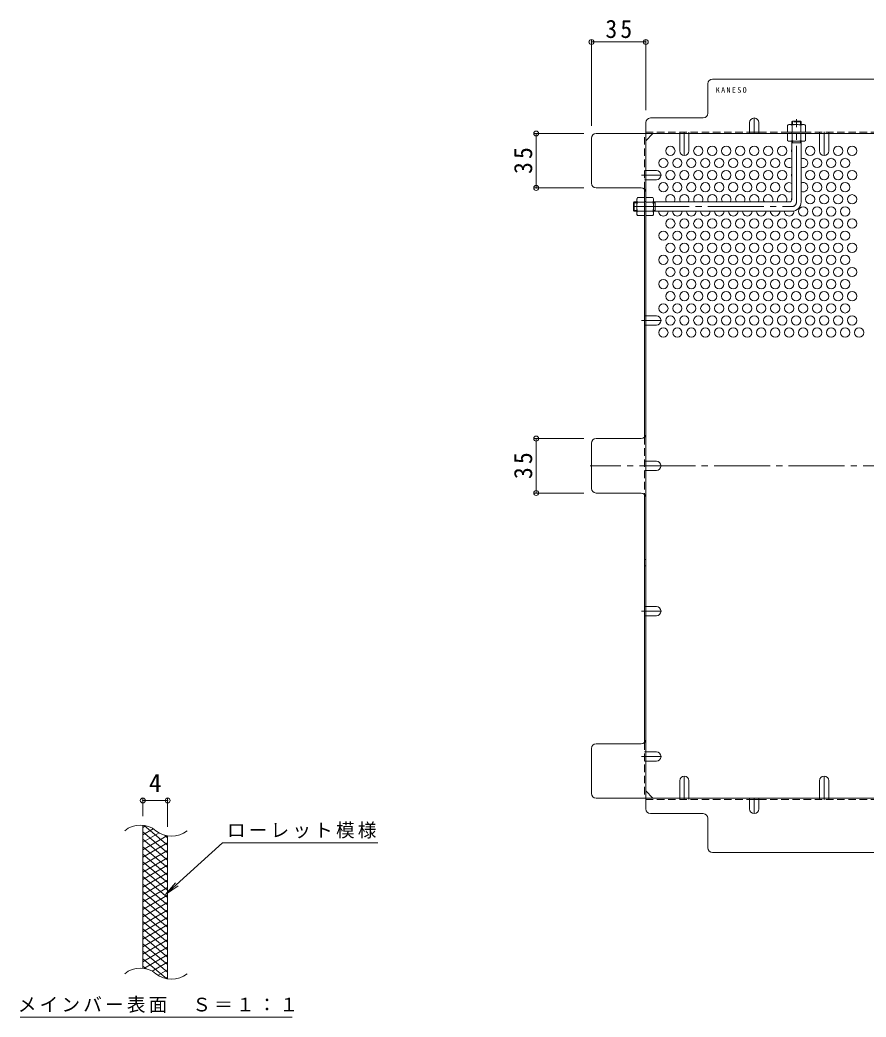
# Model space of a CAD drawing. Units: millimetres at full size, sheet at 1:4, with parts at other scales. Extents: x -887 to 1015, y -780 to 760.
# Drawn here: x -182 to 363, y 8 to 650 of the extents above; entities that cross this region are included whole.
import ezdxf
from ezdxf.enums import TextEntityAlignment as Align

# ---------------------------------------------------------------- set-up
doc = ezdxf.new("R2010")
doc.units = ezdxf.units.MM
doc.header["$LTSCALE"] = 4
doc.header["$PDMODE"] = 32
doc.header["$PDSIZE"] = 3.2
for name, pattern in [('CHAIN1', [8, 5, -1, 1, -1]), ('CHAIN2', [12, 9, -1, 1, -1]), ('DASHED1', [1.8, 1.2, -0.6])]:
    doc.linetypes.add(name, pattern=pattern)
for name, color, linetype, lineweight in [('A-4_その他', 7, 'Continuous', 9), ('A-5_文字', 7, 'Continuous', 9), ('A-6_寸法', 2, 'Continuous', 9), ('A-7_ハッチ', 2, 'Continuous', 9), ('A-8_記号', 2, 'Continuous', 9), ('A-B_ﾊｯﾁ', 2, 'Continuous', 9), ('F-2_F-2ﾚｲﾔ', 3, 'Continuous', 9), ('F-4_F-4ﾚｲﾔ', 7, 'Continuous', 9), ('F-5_F-5ﾚｲﾔ', 7, 'Continuous', 9), ('F-9_F-9ﾚｲﾔ', 6, 'Continuous', 9)]:
    doc.layers.add(name, color=color, linetype=linetype, lineweight=lineweight)
doc.styles.add('ＭＳ ゴシック', font='')
doc.styles.get('ＭＳ ゴシック').set_extended_font_data('MS Gothic')

msp = doc.modelspace()

# ---------------------------------------------------------------- linework, layer by layer
at = {"layer": 'A-4_その他'}
for p, q in [((185.79, 637.078), (185.79, 581.966)), ((220.793, 635.878), (185.79, 635.878)), ((220.793, 637.078), (220.793, 591.966)), ((149.019, 576.966), (180.79, 576.966)), ((150.219, 576.966), (150.219, 541.965)), ((149.019, 541.965), (180.79, 541.965)), ((149.019, 380.663), (180.79, 380.663)), ((150.219, 380.663), (150.219, 345.662)), ((149.019, 345.662), (180.79, 345.662))]:
    msp.add_line(p, q, dxfattribs=at)
for p in [(185.79, 635.878), (220.793, 635.878), (150.219, 576.966), (150.219, 541.965), (150.219, 380.663), (150.219, 345.662)]:
    msp.add_point(p, dxfattribs=at)
at = {"layer": 'A-6_寸法'}
for centre in [(236.593, 565.812), (254.593, 565.812), (263.593, 565.812), (272.593, 565.812), (281.593, 565.812), (290.593, 565.812), (299.593, 565.812), (308.593, 565.812), (326.593, 565.812), (344.593, 565.812), (353.593, 565.812), (232.093, 558.018), (241.093, 558.018), (250.093, 558.018), (259.093, 558.018), (268.093, 558.018), (277.093, 558.018), (286.093, 558.018), (295.093, 558.018), (304.093, 558.018), (331.093, 558.018), (340.093, 558.018), (349.093, 558.018), (236.593, 550.224), (245.593, 550.224), (254.593, 550.224), (263.593, 550.224), (272.593, 550.224), (281.593, 550.224), (290.593, 550.224), (299.593, 550.224), (308.593, 550.224), (326.593, 550.224), (335.593, 550.224), (344.593, 550.224), (353.593, 550.224), (232.093, 542.429), (241.093, 542.429), (250.093, 542.429), (259.093, 542.429), (268.093, 542.429), (277.093, 542.429), (286.093, 542.429), (295.093, 542.429), (304.093, 542.429), (331.093, 542.429), (340.093, 542.429), (349.093, 542.429), (326.593, 534.635), (335.593, 534.635), (344.593, 534.635), (353.593, 534.635), (322.093, 526.841), (331.093, 526.841), (340.093, 526.841), (349.093, 526.841), (236.593, 519.047), (245.593, 519.047), (254.593, 519.047), (263.593, 519.047), (272.593, 519.047), (281.593, 519.047), (290.593, 519.047), (299.593, 519.047), (308.593, 519.047), (317.593, 519.047), (326.593, 519.047), (335.593, 519.047), (344.593, 519.047), (353.593, 519.047), (232.093, 511.252), (241.093, 511.252), (250.093, 511.252), (259.093, 511.252), (268.093, 511.252), (277.093, 511.252), (286.093, 511.252), (295.093, 511.252), (304.093, 511.252), (313.093, 511.252), (322.093, 511.252), (331.093, 511.252), (340.093, 511.252), (349.093, 511.252), (236.593, 503.458), (245.593, 503.458), (254.593, 503.458), (263.593, 503.458), (272.593, 503.458), (281.593, 503.458), (290.593, 503.458), (299.593, 503.458), (308.593, 503.458), (317.593, 503.458), (326.593, 503.458), (335.593, 503.458), (344.593, 503.458), (353.593, 503.458), (232.093, 495.664), (241.093, 495.664), (250.093, 495.664), (259.093, 495.664), (268.093, 495.664), (277.093, 495.664), (286.093, 495.664), (295.093, 495.664), (304.093, 495.664), (313.093, 495.664), (322.093, 495.664), (331.093, 495.664), (340.093, 495.664), (349.093, 495.664), (236.593, 487.87), (245.593, 487.87), (254.593, 487.87), (263.593, 487.87), (272.593, 487.87), (281.593, 487.87), (290.593, 487.87), (299.593, 487.87), (308.593, 487.87), (317.593, 487.87), (326.593, 487.87), (335.593, 487.87), (344.593, 487.87), (353.593, 487.87), (232.093, 480.076), (241.093, 480.076), (250.093, 480.076), (259.093, 480.076), (268.093, 480.076), (277.093, 480.076), (286.093, 480.076), (295.093, 480.076), (304.093, 480.076), (313.093, 480.076), (322.093, 480.076), (331.093, 480.076), (340.093, 480.076), (349.093, 480.076), (236.593, 472.281), (245.593, 472.281), (254.593, 472.281), (263.593, 472.281), (272.593, 472.281), (281.593, 472.281), (290.593, 472.281), (299.593, 472.281), (308.593, 472.281), (317.593, 472.281), (326.593, 472.281), (335.593, 472.281), (344.593, 472.281), (353.593, 472.281), (232.093, 464.487), (241.093, 464.487), (250.093, 464.487), (259.093, 464.487), (268.093, 464.487), (277.093, 464.487), (286.093, 464.487), (295.093, 464.487), (304.093, 464.487), (313.093, 464.487), (322.093, 464.487), (331.093, 464.487), (340.093, 464.487), (349.093, 464.487), (236.593, 456.693), (245.593, 456.693), (254.593, 456.693), (263.593, 456.693), (272.593, 456.693), (281.593, 456.693), (290.593, 456.693), (299.593, 456.693), (308.593, 456.693), (317.593, 456.693), (326.593, 456.693), (335.593, 456.693), (344.593, 456.693), (353.593, 456.693), (232.093, 448.899), (241.093, 448.899), (250.093, 448.899), (259.093, 448.899), (268.093, 448.899), (277.093, 448.899), (286.093, 448.899), (295.093, 448.899), (304.093, 448.899), (313.093, 448.899), (322.093, 448.899), (331.093, 448.899), (340.093, 448.899), (349.093, 448.899), (358.093, 448.899)]:
    msp.add_circle(centre, 3, dxfattribs=at)
for centre, start, end in [((317.593, 565.812), 158.96053, 201.03947), ((313.093, 558.018), 55.48189, 304.51811), ((322.093, 558.018), 244.32071, 115.67929), ((313.093, 542.429), 55.48189, 304.51811), ((317.593, 550.224), 158.96053, 201.03947), ((322.093, 542.429), 244.32071, 115.67929), ((236.593, 534.635), 326.18508, 213.81492), ((245.593, 534.635), 326.18508, 213.81492), ((254.593, 534.635), 326.18508, 213.81492), ((263.593, 534.635), 326.18508, 213.81492), ((272.593, 534.635), 326.18508, 213.81492), ((281.593, 534.635), 326.18508, 213.81492), ((290.593, 534.635), 326.18508, 213.81492), ((299.593, 534.635), 326.18508, 213.81492), ((308.593, 534.635), 326.18508, 213.81492), ((317.593, 534.635), 158.96053, 194.11906), ((232.093, 526.841), 177.61786, 2.38214), ((241.093, 526.841), 177.61786, 2.38214), ((250.093, 526.841), 177.61786, 2.38214), ((259.093, 526.841), 177.61786, 2.38214), ((268.093, 526.841), 177.61786, 2.38214), ((277.093, 526.841), 177.61786, 2.38214), ((286.093, 526.841), 177.61786, 2.38214), ((295.093, 526.841), 177.61786, 2.38214), ((304.093, 526.841), 177.61786, 2.38214), ((313.093, 526.841), 177.61786, 5.06075)]:
    msp.add_arc(centre, 3, start, end, dxfattribs=at)
at = {"layer": 'A-7_ハッチ'}
for p, q in [((605.392, 611.966), (263.794, 611.966)), ((260.794, 589.966), (260.794, 608.966)), ((220.793, 583.966), (220.793, 142.359)), ((223.793, 586.966), (257.794, 586.966)), ((287.593, 577.766), (293.593, 577.766)), ((185.79, 544.965), (185.79, 573.966)), ((188.79, 576.966), (680.397, 576.966)), ((220.793, 572.353), (225.405, 576.966)), ((217.793, 541.965), (188.79, 541.965)), ((219.993, 541.004), (219.993, 381.623)), ((217.793, 380.663), (188.79, 380.663)), ((185.79, 348.662), (185.79, 377.663)), ((217.793, 345.662), (188.79, 345.662)), ((219.993, 185.32), (219.993, 344.701)), ((185.79, 152.359), (185.79, 181.36)), ((217.793, 184.36), (188.79, 184.36)), ((188.79, 149.359), (680.397, 149.359)), ((225.405, 149.359), (220.793, 153.971)), ((287.593, 148.559), (293.593, 148.559)), ((257.794, 139.359), (223.793, 139.359)), ((260.794, 136.359), (260.794, 117.359)), ((263.794, 114.359), (605.392, 114.359))]:
    msp.add_line(p, q, dxfattribs=at)
at = {"layer": 'A-7_ハッチ', "linetype": 'DASHED1'}
for p, q in [((220.793, 577.766), (287.593, 577.766)), ((242.593, 576.966), (242.593, 577.766)), ((248.593, 576.966), (248.593, 577.766)), ((293.593, 577.766), (382.093, 577.766)), ((314.793, 576.966), (314.793, 577.766)), ((332.593, 576.966), (332.593, 577.766)), ((338.593, 576.966), (338.593, 577.766)), ((219.993, 541.004), (219.993, 576.966)), ((220.793, 553.224), (219.993, 553.224)), ((220.793, 547.224), (219.993, 547.224)), ((219.993, 533.166), (220.793, 533.166)), ((219.993, 526.966), (220.793, 526.966)), ((220.793, 459.693), (219.993, 459.693)), ((220.793, 453.693), (219.993, 453.693)), ((219.993, 381.623), (219.993, 344.701)), ((220.793, 366.162), (219.993, 366.162)), ((220.793, 360.162), (219.993, 360.162)), ((220.793, 302.808), (219.993, 302.808)), ((220.793, 298.808), (219.993, 298.808)), ((220.793, 272.631), (219.993, 272.631)), ((220.793, 266.631), (219.993, 266.631)), ((219.993, 185.32), (219.993, 149.354)), ((220.793, 179.101), (219.993, 179.101)), ((220.793, 173.101), (219.993, 173.101)), ((220.793, 148.559), (287.593, 148.559)), ((242.593, 149.359), (242.593, 148.559)), ((248.593, 149.359), (248.593, 148.559)), ((293.593, 148.559), (382.093, 148.559)), ((332.593, 149.359), (332.593, 148.559)), ((338.593, 149.359), (338.593, 148.559))]:
    msp.add_line(p, q, dxfattribs=at)
at = {"layer": 'A-7_ハッチ', "linetype": 'CHAIN2'}
msp.add_line((684.75, 363.162), (184.868, 363.162), dxfattribs=at)
at = {"layer": 'A-7_ハッチ'}
for centre, start, end in [((263.794, 608.966), 90, 180), ((223.793, 583.966), 90, 180), ((257.794, 589.966), 270, 0), ((188.79, 573.966), 90, 180), ((188.79, 544.965), 180, 270), ((217.793, 538.965), 0, 90), ((188.79, 377.663), 90, 180), ((217.793, 383.663), 270, 0), ((188.79, 348.662), 180, 270), ((217.793, 342.662), 0, 90), ((217.793, 187.36), 270, 0), ((188.79, 181.36), 90, 180), ((188.79, 152.359), 180, 270), ((223.793, 142.359), 180, 270), ((257.794, 136.359), 0, 90), ((263.794, 117.359), 180, 270)]:
    msp.add_arc(centre, 3, start, end, dxfattribs=at)
at = {"layer": 'A-8_記号'}
for p, q in [((287.593, 583.966), (287.593, 576.966)), ((293.593, 583.966), (293.593, 576.966)), ((242.593, 565.816), (242.593, 576.966)), ((248.593, 565.816), (248.593, 576.966)), ((332.593, 565.816), (332.593, 576.966)), ((338.593, 565.816), (338.593, 576.966)), ((227.593, 553.224), (220.793, 553.224)), ((227.593, 547.224), (220.793, 547.224)), ((227.593, 459.693), (220.793, 459.693)), ((227.593, 453.693), (220.793, 453.693)), ((227.593, 366.162), (220.793, 366.162)), ((227.593, 360.162), (220.793, 360.162)), ((227.593, 272.631), (220.793, 272.631)), ((227.593, 266.631), (220.793, 266.631)), ((227.593, 179.101), (220.793, 179.101)), ((227.593, 173.101), (220.793, 173.101)), ((242.593, 160.509), (242.593, 149.359)), ((248.593, 160.509), (248.593, 149.359)), ((332.593, 160.509), (332.593, 149.359)), ((338.593, 160.509), (338.593, 149.359)), ((287.593, 142.359), (287.593, 149.359)), ((293.593, 142.359), (293.593, 149.359))]:
    msp.add_line(p, q, dxfattribs=at)
at = {"layer": 'A-8_記号', "linetype": 'CHAIN1'}
for p, q in [((290.593, 576.966), (290.593, 586.966)), ((245.593, 578.166), (245.593, 562.816)), ((335.593, 578.166), (335.593, 562.816)), ((218.086, 550.224), (230.593, 550.224)), ((218.086, 456.693), (230.593, 456.693)), ((218.086, 363.162), (230.593, 363.162)), ((218.086, 269.631), (230.593, 269.631)), ((218.086, 176.101), (230.593, 176.101)), ((245.593, 148.159), (245.593, 163.509)), ((335.593, 148.159), (335.593, 163.509)), ((290.593, 149.359), (290.593, 139.359))]:
    msp.add_line(p, q, dxfattribs=at)
at = {"layer": 'A-8_記号'}
for centre, start, end in [((290.593, 583.966), 0, 180), ((245.593, 565.816), 180, 0), ((335.593, 565.816), 180, 0), ((227.593, 550.224), 270, 90), ((227.593, 456.693), 270, 90), ((227.593, 363.162), 270, 90), ((227.593, 269.631), 270, 90), ((227.593, 176.101), 270, 90), ((245.593, 160.509), 0, 180), ((335.593, 160.509), 0, 180), ((290.593, 142.359), 180, 0)]:
    msp.add_arc(centre, 3, start, end, dxfattribs=at)
at = {"layer": 'A-B_ﾊｯﾁ', "color": 3, "linetype": 'DASHED1'}
for p, q in [((314.793, 584.466), (315.293, 584.966)), ((320.793, 584.466), (314.793, 584.466)), ((314.793, 584.466), (314.793, 582.766)), ((320.293, 584.966), (315.293, 584.966)), ((315.293, 582.766), (315.293, 584.966)), ((320.793, 584.466), (320.293, 584.966)), ((320.293, 582.766), (320.293, 584.966)), ((320.793, 584.466), (320.793, 582.766))]:
    msp.add_line(p, q, dxfattribs=at)
at = {"layer": 'A-B_ﾊｯﾁ', "color": 3, "linetype": 'CHAIN2'}
for p, q in [((317.793, 532.966), (317.793, 586.198)), ((212.793, 529.966), (314.793, 529.966))]:
    msp.add_line(p, q, dxfattribs=at)
at = {"layer": 'A-B_ﾊｯﾁ', "linetype": 'DASHED1'}
for p, q in [((312.793, 582.766), (312.043, 582.333)), ((312.043, 577.766), (312.043, 582.333)), ((312.043, 577.766), (323.543, 577.766)), ((312.793, 582.766), (322.793, 582.766)), ((314.93, 582.333), (314.93, 577.766)), ((320.656, 582.333), (320.656, 577.766)), ((322.793, 582.766), (323.543, 582.333)), ((323.543, 577.766), (323.543, 582.333))]:
    msp.add_line(p, q, dxfattribs=at)
at = {"layer": 'A-B_ﾊｯﾁ'}
for p, q in [((323.543, 576.966), (312.043, 576.966)), ((312.043, 576.966), (312.043, 572.399)), ((312.793, 571.966), (312.043, 572.399)), ((322.793, 571.966), (312.793, 571.966)), ((314.93, 572.399), (314.93, 576.966)), ((320.656, 572.399), (320.656, 576.966)), ((322.793, 571.966), (323.543, 572.399)), ((323.543, 576.966), (323.543, 572.399)), ((214.993, 534.966), (215.426, 535.716)), ((214.993, 534.966), (214.993, 524.966)), ((219.993, 535.716), (215.426, 535.716)), ((215.426, 532.829), (219.993, 532.829)), ((219.993, 535.716), (219.993, 524.216)), ((220.793, 535.716), (220.793, 524.216)), ((220.793, 535.716), (225.36, 535.716)), ((225.36, 532.829), (220.793, 532.829)), ((225.793, 534.966), (225.36, 535.716)), ((225.793, 534.966), (225.793, 524.966)), ((215.426, 527.102), (219.993, 527.102)), ((225.36, 527.102), (220.793, 527.102)), ((214.993, 524.966), (215.426, 524.216)), ((219.993, 524.216), (215.426, 524.216)), ((220.793, 524.216), (225.36, 524.216)), ((225.793, 524.966), (225.36, 524.216))]:
    msp.add_line(p, q, dxfattribs=at)
at = {"layer": 'A-B_ﾊｯﾁ', "color": 3}
for p, q in [((314.793, 534.466), (314.793, 571.966)), ((315.293, 570.966), (315.293, 571.966)), ((320.293, 570.966), (320.293, 571.966)), ((320.793, 532.966), (320.793, 571.966)), ((320.793, 570.966), (314.793, 570.966)), ((213.293, 532.966), (212.793, 532.466)), ((213.293, 532.966), (213.293, 526.966)), ((213.293, 532.966), (214.993, 532.966)), ((225.793, 532.966), (313.293, 532.966)), ((226.793, 532.966), (226.793, 526.966)), ((212.793, 532.466), (212.793, 527.466)), ((214.993, 532.466), (212.793, 532.466)), ((213.293, 526.966), (212.793, 527.466)), ((214.993, 527.466), (212.793, 527.466)), ((213.293, 526.966), (214.993, 526.966)), ((226.793, 532.466), (225.793, 532.466)), ((226.793, 527.466), (225.793, 527.466)), ((225.793, 526.966), (314.793, 526.966))]:
    msp.add_line(p, q, dxfattribs=at)
at = {"layer": 'A-B_ﾊｯﾁ', "linetype": 'DASHED1'}
for centre, radius, start, end in [((313.688, 579.484), 3.29, 93.92075, 120), ((313.453, 580.031), 2.735, 57.31491, 89.78969), ((317.793, 573.083), 9.683, 72.79973, 107.20026), ((322.133, 580.031), 2.735, 90.2103, 122.68507), ((321.898, 579.484), 3.29, 59.99998, 86.07924)]:
    msp.add_arc(centre, radius, start, end, dxfattribs=at)
at = {"layer": 'A-B_ﾊｯﾁ'}
for centre, radius, start, end in [((313.688, 575.248), 3.29, 239.99998, 266.07924), ((313.453, 574.7), 2.735, 270.2103, 302.68507), ((317.793, 581.648), 9.683, 252.79973, 287.20026), ((322.133, 574.7), 2.735, 237.31491, 269.78969), ((321.898, 575.248), 3.29, 273.92075, 300), ((218.275, 534.071), 3.29, 150, 176.07925), ((217.728, 534.306), 2.735, 180.21031, 212.68509), ((224.676, 529.966), 9.683, 162.79974, 197.20027), ((222.511, 534.071), 3.29, 3.92075, 30), ((223.058, 534.306), 2.735, 327.31491, 359.78969), ((216.111, 529.966), 9.683, 342.79973, 17.20026), ((217.728, 525.626), 2.735, 147.31493, 179.7897), ((223.058, 525.626), 2.735, 0.2103, 32.68507), ((218.275, 525.86), 3.29, 183.92076, 210.00002), ((222.511, 525.86), 3.29, 329.99998, 356.07924)]:
    msp.add_arc(centre, radius, start, end, dxfattribs=at)
at = {"layer": 'A-B_ﾊｯﾁ', "color": 3}
for centre, radius in [((313.293, 534.466), 1.5), ((314.793, 532.966), 6)]:
    msp.add_arc(centre, radius, 270, 0, dxfattribs=at)
at = {"layer": 'A-B_ﾊｯﾁ', "color": 3, "linetype": 'CHAIN2'}
msp.add_arc((314.793, 532.966), 3, 270, 0, dxfattribs=at)
at = {"layer": 'F-2_F-2ﾚｲﾔ'}
for p, q in [((-103.027, 39.738), (-103.027, 131.738)), ((-87.028, 32.855), (-87.028, 124.854))]:
    msp.add_line(p, q, dxfattribs=at)
for centre, start, end in [((-104.614, 116.037), 50.82628, 129.17371), ((-84.546, 140.666), 230.82628, 309.17371), ((-104.614, 24.037), 50.82628, 129.17371), ((-84.546, 48.666), 230.82628, 309.17371)]:
    msp.add_arc(centre, 15.885, start, end, dxfattribs=at)
at = {"layer": 'F-4_F-4ﾚｲﾔ'}
for p, q in [((-103.027, 137.738), (-103.027, 149.03)), ((-103.027, 147.83), (-87.028, 147.83)), ((-87.028, 130.854), (-87.028, 149.03))]:
    msp.add_line(p, q, dxfattribs=at)
for p in [(-103.027, 147.83), (-87.028, 147.83)]:
    msp.add_point(p, dxfattribs=at)
at = {"layer": 'F-5_F-5ﾚｲﾔ'}
for p, q in [((-51.701, 120.497), (48.377, 120.497)), ((-88.49, 87.245), (-80.26, 92.925)), ((-182.078, 8.471), (-6.864, 8.471))]:
    msp.add_line(p, q, dxfattribs=at)
msp.add_lwpolyline([(-51.701, 120.497), (-88.49, 87.245), (-82.011, 94.861)], dxfattribs=at)
at = {"layer": 'F-9_F-9ﾚｲﾔ'}
for p, q in [((-101.214, 131.554), (-103.027, 130.507)), ((-96.316, 129.582), (-103.027, 125.707)), ((-87.028, 119.011), (-102.194, 131.737)), ((-87.028, 114.211), (-103.027, 127.636)), ((-92.559, 126.951), (-103.027, 120.907)), ((-87.517, 125.062), (-103.027, 116.107)), ((-87.028, 109.411), (-103.027, 122.836)), ((-87.028, 123.811), (-88.914, 125.394)), ((-87.028, 120.545), (-103.027, 111.307)), ((-87.028, 104.611), (-103.027, 118.036)), ((-87.028, 115.745), (-103.027, 106.507)), ((-87.028, 99.811), (-103.027, 113.236)), ((-87.028, 110.945), (-103.027, 101.707)), ((-87.028, 95.011), (-103.027, 108.436)), ((-87.028, 106.145), (-103.027, 96.907)), ((-87.028, 90.211), (-103.027, 103.636)), ((-87.028, 101.345), (-103.027, 92.107)), ((-87.028, 85.411), (-103.027, 98.836)), ((-87.028, 96.545), (-103.027, 87.307)), ((-87.028, 80.611), (-103.027, 94.036)), ((-87.028, 91.745), (-103.027, 82.507)), ((-87.028, 75.811), (-103.027, 89.236)), ((-87.028, 86.945), (-103.027, 77.707)), ((-87.028, 71.011), (-103.027, 84.436)), ((-87.028, 82.145), (-103.027, 72.907)), ((-87.028, 66.211), (-103.027, 79.636)), ((-87.028, 77.345), (-103.027, 68.107)), ((-87.028, 61.411), (-103.027, 74.836)), ((-87.028, 72.545), (-103.027, 63.307)), ((-87.028, 56.611), (-103.027, 70.036)), ((-87.028, 67.745), (-103.027, 58.507)), ((-87.028, 51.811), (-103.027, 65.236)), ((-87.028, 62.945), (-103.027, 53.707)), ((-87.028, 47.011), (-103.027, 60.436)), ((-87.028, 58.145), (-103.027, 48.907)), ((-87.028, 42.211), (-103.027, 55.636)), ((-87.028, 53.345), (-103.027, 44.107)), ((-87.028, 37.411), (-103.027, 50.836)), ((-87.579, 33.074), (-103.027, 46.036)), ((-87.028, 48.545), (-102.265, 39.748)), ((-100.951, 39.494), (-103.027, 41.236)), ((-87.028, 43.745), (-97.008, 37.983)), ((-87.028, 38.945), (-93.229, 35.365)), ((-87.028, 34.145), (-88.516, 33.286))]:
    msp.add_line(p, q, dxfattribs=at)

# ---------------------------------------------------------------- texts
at = {"layer": 'A-4_その他', "color": 2, "insert": (194.791, 638.278), "char_height": 11.73, "attachment_point": 7, "style": 'ＭＳ ゴシック'}
msp.add_mtext('\\T1.27;\\W0.95;35', dxfattribs=at)
at = {"layer": 'A-4_その他', "color": 2, "char_height": 11.73, "attachment_point": 7, "rotation": 90, "style": 'ＭＳ ゴシック'}
for insert in [(147.819, 550.965), (147.819, 354.662)]:
    msp.add_mtext('\\T1.27;\\W0.95;35', dxfattribs=dict(at, insert=insert))
at = {"layer": 'A-5_文字', "color": 6, "insert": (265.819, 603.166), "char_height": 3.519, "attachment_point": 7, "style": 'ＭＳ ゴシック'}
msp.add_mtext('\\T1.34;\\W0.9;KANESO', dxfattribs=at)
at = {"layer": 'F-4_F-4ﾚｲﾔ', "color": 2, "style": 'ＭＳ ゴシック'}
msp.add_text('4', height=11.73, dxfattribs=at).set_placement((-99.027, 149.829), align=Align.BOTTOM_LEFT)
at = {"layer": 'F-5_F-5ﾚｲﾔ', "char_height": 8.798, "attachment_point": 7, "style": 'ＭＳ ゴシック'}
for s, insert in [('\\T1.17;ローレット模様', (-48.871, 123.327)), ('\\T1.17;メインバー表面\u3000Ｓ＝１：１', (-183.502, 11.151))]:
    msp.add_mtext(s, dxfattribs=dict(at, insert=insert))

doc.saveas('drawing.dxf')
